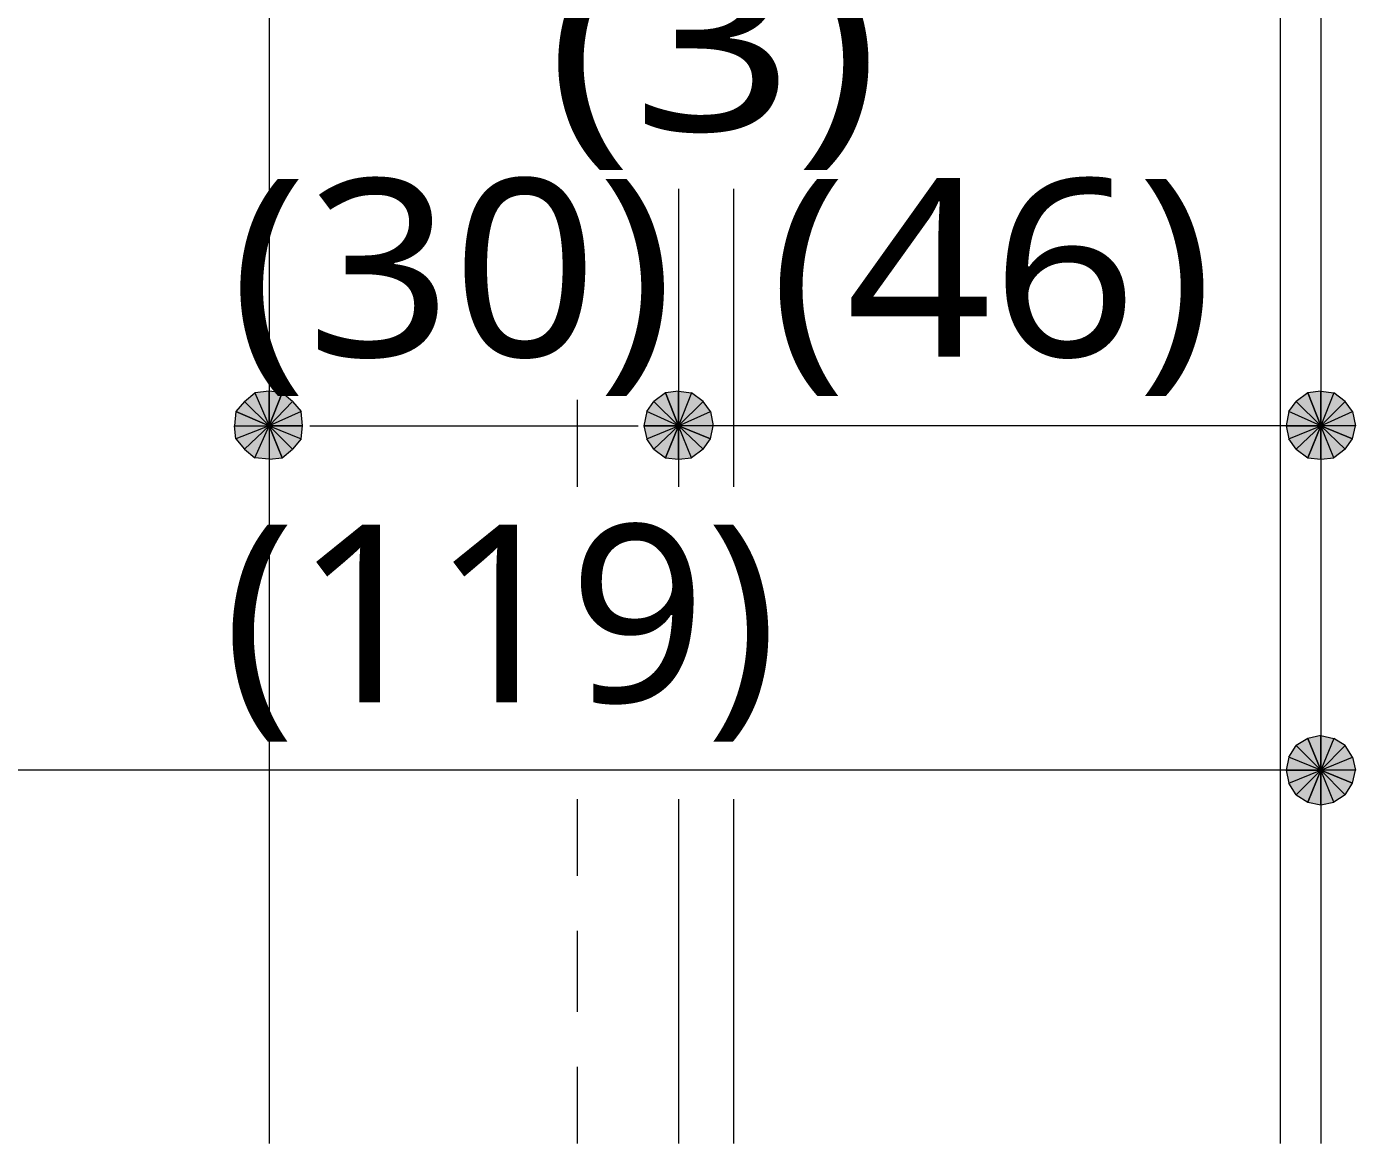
# Model space of a CAD drawing. Header units: millimetres. Extents: x 0 to 420, y 0 to 297.
# Drawn here: x 320.21 to 339.66, y 222.74 to 239.08 of the extents above; entities that cross this region are included whole.
import ezdxf
from ezdxf.enums import TextEntityAlignment as Align

# ---------------------------------------------------------------- set-up
doc = ezdxf.new("R2010")
doc.units = ezdxf.units.MM
doc.styles.add('kst32b', font='NotoSansJP-Variable.ttf')

msp = doc.modelspace()

# ---------------------------------------------------------------- hatches: boundary and pattern name
h = msp.add_hatch(color=7)
h.paths.add_polyline_path([(323.765, 233.743), (323.554, 233.722), (323.765, 233.236), (323.765, 233.743)])
h.paths.add_polyline_path([(323.554, 233.722), (323.765, 233.236), (323.405, 233.595), (323.554, 233.722)])
h.paths.add_polyline_path([(323.765, 233.236), (323.405, 233.595), (323.279, 233.447), (323.765, 233.236)])
for points in [[(323.956, 233.722), (323.765, 233.743), (323.765, 233.236), (323.956, 233.722)], [(329.565, 232.77), (329.755, 232.749), (329.755, 233.236), (329.565, 232.77)], [(338.963, 232.77), (339.154, 232.749), (339.154, 233.236), (338.963, 232.77)], [(338.963, 227.732), (339.154, 227.69), (339.154, 228.198), (338.963, 227.732)]]:
    msp.add_hatch(color=7).paths.add_polyline_path(points)
h = msp.add_hatch(color=7)
h.paths.add_polyline_path([(324.252, 233.236), (324.231, 233.447), (323.765, 233.236), (324.252, 233.236)])
h.paths.add_polyline_path([(324.231, 233.447), (323.765, 233.236), (324.104, 233.595), (324.231, 233.447)])
h.paths.add_polyline_path([(323.765, 233.236), (324.104, 233.595), (323.956, 233.722), (323.765, 233.236)])
h = msp.add_hatch(color=7)
h.paths.add_polyline_path([(329.565, 233.722), (329.396, 233.595), (329.755, 233.236), (329.565, 233.722)])
h.paths.add_polyline_path([(329.396, 233.595), (329.755, 233.236), (329.29, 233.447), (329.396, 233.595)])
h.paths.add_polyline_path([(329.755, 233.236), (329.29, 233.447), (329.248, 233.236), (329.755, 233.236)])
h = msp.add_hatch(color=7)
h.paths.add_polyline_path([(330.115, 233.595), (329.946, 233.722), (329.755, 233.236), (330.115, 233.595)])
h.paths.add_polyline_path([(329.946, 233.722), (329.755, 233.236), (329.755, 233.743), (329.946, 233.722)])
h.paths.add_polyline_path([(329.755, 233.236), (329.755, 233.743), (329.565, 233.722), (329.755, 233.236)])
h = msp.add_hatch(color=7)
h.paths.add_polyline_path([(330.221, 233.045), (330.263, 233.236), (329.755, 233.236), (330.221, 233.045)])
h.paths.add_polyline_path([(330.263, 233.236), (329.755, 233.236), (330.221, 233.447), (330.263, 233.236)])
h.paths.add_polyline_path([(329.755, 233.236), (330.221, 233.447), (330.115, 233.595), (329.755, 233.236)])
h = msp.add_hatch(color=7)
h.paths.add_polyline_path([(338.963, 233.722), (338.794, 233.595), (339.154, 233.236), (338.963, 233.722)])
h.paths.add_polyline_path([(338.794, 233.595), (339.154, 233.236), (338.688, 233.447), (338.794, 233.595)])
h.paths.add_polyline_path([(339.154, 233.236), (338.688, 233.447), (338.646, 233.236), (339.154, 233.236)])
h = msp.add_hatch(color=7)
h.paths.add_polyline_path([(339.513, 233.595), (339.344, 233.722), (339.154, 233.236), (339.513, 233.595)])
h.paths.add_polyline_path([(339.344, 233.722), (339.154, 233.236), (339.154, 233.743), (339.344, 233.722)])
h.paths.add_polyline_path([(339.154, 233.236), (339.154, 233.743), (338.963, 233.722), (339.154, 233.236)])
h = msp.add_hatch(color=7)
h.paths.add_polyline_path([(339.619, 233.045), (339.662, 233.236), (339.154, 233.236), (339.619, 233.045)])
h.paths.add_polyline_path([(339.662, 233.236), (339.154, 233.236), (339.619, 233.447), (339.662, 233.236)])
h.paths.add_polyline_path([(339.154, 233.236), (339.619, 233.447), (339.513, 233.595), (339.154, 233.236)])
h = msp.add_hatch(color=7)
h.paths.add_polyline_path([(323.279, 233.447), (323.257, 233.236), (323.765, 233.236), (323.279, 233.447)])
h.paths.add_polyline_path([(323.257, 233.236), (323.765, 233.236), (323.279, 233.045), (323.257, 233.236)])
h.paths.add_polyline_path([(323.765, 233.236), (323.279, 233.045), (323.405, 232.897), (323.765, 233.236)])
h = msp.add_hatch(color=7)
h.paths.add_polyline_path([(323.405, 232.897), (323.554, 232.77), (323.765, 233.236), (323.405, 232.897)])
h.paths.add_polyline_path([(323.554, 232.77), (323.765, 233.236), (323.765, 232.749), (323.554, 232.77)])
h.paths.add_polyline_path([(323.765, 233.236), (323.765, 232.749), (323.956, 232.77), (323.765, 233.236)])
h = msp.add_hatch(color=7)
h.paths.add_polyline_path([(323.956, 232.77), (324.104, 232.897), (323.765, 233.236), (323.956, 232.77)])
h.paths.add_polyline_path([(324.104, 232.897), (323.765, 233.236), (324.231, 233.045), (324.104, 232.897)])
h.paths.add_polyline_path([(323.765, 233.236), (324.231, 233.045), (324.252, 233.236), (323.765, 233.236)])
h = msp.add_hatch(color=7)
h.paths.add_polyline_path([(329.248, 233.236), (329.29, 233.045), (329.755, 233.236), (329.248, 233.236)])
h.paths.add_polyline_path([(329.29, 233.045), (329.755, 233.236), (329.396, 232.897), (329.29, 233.045)])
h.paths.add_polyline_path([(329.755, 233.236), (329.396, 232.897), (329.565, 232.77), (329.755, 233.236)])
h = msp.add_hatch(color=7)
h.paths.add_polyline_path([(329.755, 232.749), (329.946, 232.77), (329.755, 233.236), (329.755, 232.749)])
h.paths.add_polyline_path([(329.946, 232.77), (329.755, 233.236), (330.115, 232.897), (329.946, 232.77)])
h.paths.add_polyline_path([(329.755, 233.236), (330.115, 232.897), (330.221, 233.045), (329.755, 233.236)])
h = msp.add_hatch(color=7)
h.paths.add_polyline_path([(338.646, 233.236), (338.688, 233.045), (339.154, 233.236), (338.646, 233.236)])
h.paths.add_polyline_path([(338.688, 233.045), (339.154, 233.236), (338.794, 232.897), (338.688, 233.045)])
h.paths.add_polyline_path([(339.154, 233.236), (338.794, 232.897), (338.963, 232.77), (339.154, 233.236)])
h = msp.add_hatch(color=7)
h.paths.add_polyline_path([(339.154, 232.749), (339.344, 232.77), (339.154, 233.236), (339.154, 232.749)])
h.paths.add_polyline_path([(339.344, 232.77), (339.154, 233.236), (339.513, 232.897), (339.344, 232.77)])
h.paths.add_polyline_path([(339.154, 233.236), (339.513, 232.897), (339.619, 233.045), (339.154, 233.236)])
h = msp.add_hatch(color=7)
h.paths.add_polyline_path([(339.513, 228.558), (339.344, 228.663), (339.154, 228.198), (339.513, 228.558)])
h.paths.add_polyline_path([(339.344, 228.663), (339.154, 228.198), (339.154, 228.706), (339.344, 228.663)])
h.paths.add_polyline_path([(339.154, 228.198), (339.154, 228.706), (338.963, 228.663), (339.154, 228.198)])
h = msp.add_hatch(color=7)
h.paths.add_polyline_path([(338.963, 228.663), (338.794, 228.558), (339.154, 228.198), (338.963, 228.663)])
h.paths.add_polyline_path([(338.794, 228.558), (339.154, 228.198), (338.688, 228.388), (338.794, 228.558)])
h.paths.add_polyline_path([(339.154, 228.198), (338.688, 228.388), (338.646, 228.198), (339.154, 228.198)])
h = msp.add_hatch(color=7)
h.paths.add_polyline_path([(339.619, 228.007), (339.662, 228.198), (339.154, 228.198), (339.619, 228.007)])
h.paths.add_polyline_path([(339.662, 228.198), (339.154, 228.198), (339.619, 228.388), (339.662, 228.198)])
h.paths.add_polyline_path([(339.154, 228.198), (339.619, 228.388), (339.513, 228.558), (339.154, 228.198)])
h = msp.add_hatch(color=7)
h.paths.add_polyline_path([(338.646, 228.198), (338.688, 228.007), (339.154, 228.198), (338.646, 228.198)])
h.paths.add_polyline_path([(338.688, 228.007), (339.154, 228.198), (338.794, 227.838), (338.688, 228.007)])
h.paths.add_polyline_path([(339.154, 228.198), (338.794, 227.838), (338.963, 227.732), (339.154, 228.198)])
h = msp.add_hatch(color=7)
h.paths.add_polyline_path([(339.154, 227.69), (339.344, 227.732), (339.154, 228.198), (339.154, 227.69)])
h.paths.add_polyline_path([(339.344, 227.732), (339.154, 228.198), (339.513, 227.838), (339.344, 227.732)])
h.paths.add_polyline_path([(339.154, 228.198), (339.513, 227.838), (339.619, 228.007), (339.154, 228.198)])

# ---------------------------------------------------------------- linework, layer by layer
at = {"lineweight": 13}
for points in [[(339.154, 252.455), (339.154, 222.737)], [(338.561, 251.015), (338.561, 222.737)], [(323.765, 249.449), (323.765, 222.737)], [(328.274, 238.57), (328.274, 237.596)], [(329.755, 236.707), (329.755, 232.346)], [(330.56, 236.707), (330.56, 232.346)], [(328.274, 233.616), (328.274, 232.346)], [(324.358, 233.236), (329.163, 233.236)], [(339.154, 233.236), (329.755, 233.236)], [(339.154, 228.198), (315.15, 228.198)], [(328.274, 227.774), (328.274, 226.653)], [(329.755, 227.774), (329.755, 222.737)], [(330.56, 227.774), (330.56, 222.737)], [(328.274, 225.848), (328.274, 224.663)], [(328.274, 223.859), (328.274, 222.737)]]:
    msp.add_lwpolyline(points, dxfattribs=at)
at = {"lineweight": 0}
for points in [[(323.765, 233.236), (323.405, 233.595), (323.279, 233.447)], [(323.554, 233.722), (323.765, 233.236), (323.405, 233.595)], [(323.765, 233.743), (323.554, 233.722), (323.765, 233.236)], [(323.956, 233.722), (323.765, 233.743), (323.765, 233.236)], [(323.765, 233.236), (324.104, 233.595), (323.956, 233.722)], [(324.231, 233.447), (323.765, 233.236), (324.104, 233.595)], [(329.396, 233.595), (329.755, 233.236), (329.29, 233.447)], [(329.565, 233.722), (329.396, 233.595), (329.755, 233.236)], [(329.755, 233.236), (329.755, 233.743), (329.565, 233.722)], [(329.946, 233.722), (329.755, 233.236), (329.755, 233.743)], [(330.115, 233.595), (329.946, 233.722), (329.755, 233.236)], [(329.755, 233.236), (330.221, 233.447), (330.115, 233.595)], [(338.794, 233.595), (339.154, 233.236), (338.688, 233.447)], [(338.963, 233.722), (338.794, 233.595), (339.154, 233.236)], [(339.154, 233.236), (339.154, 233.743), (338.963, 233.722)], [(339.344, 233.722), (339.154, 233.236), (339.154, 233.743)], [(339.513, 233.595), (339.344, 233.722), (339.154, 233.236)], [(339.154, 233.236), (339.619, 233.447), (339.513, 233.595)], [(323.279, 233.447), (323.257, 233.236), (323.765, 233.236)], [(324.252, 233.236), (324.231, 233.447), (323.765, 233.236)], [(329.755, 233.236), (329.29, 233.447), (329.248, 233.236)], [(330.263, 233.236), (329.755, 233.236), (330.221, 233.447)], [(339.154, 233.236), (338.688, 233.447), (338.646, 233.236)], [(339.662, 233.236), (339.154, 233.236), (339.619, 233.447)], [(323.257, 233.236), (323.765, 233.236), (323.279, 233.045)], [(323.765, 233.236), (323.279, 233.045), (323.405, 232.897)], [(323.405, 232.897), (323.554, 232.77), (323.765, 233.236)], [(323.554, 232.77), (323.765, 233.236), (323.765, 232.749)], [(323.765, 233.236), (323.765, 232.749), (323.956, 232.77)], [(323.956, 232.77), (324.104, 232.897), (323.765, 233.236)], [(324.104, 232.897), (323.765, 233.236), (324.231, 233.045)], [(323.765, 233.236), (324.231, 233.045), (324.252, 233.236)], [(329.248, 233.236), (329.29, 233.045), (329.755, 233.236)], [(329.29, 233.045), (329.755, 233.236), (329.396, 232.897)], [(329.755, 233.236), (329.396, 232.897), (329.565, 232.77)], [(329.565, 232.77), (329.755, 232.749), (329.755, 233.236)], [(329.755, 232.749), (329.946, 232.77), (329.755, 233.236)], [(329.946, 232.77), (329.755, 233.236), (330.115, 232.897)], [(329.755, 233.236), (330.115, 232.897), (330.221, 233.045)], [(330.221, 233.045), (330.263, 233.236), (329.755, 233.236)], [(338.646, 233.236), (338.688, 233.045), (339.154, 233.236)], [(338.688, 233.045), (339.154, 233.236), (338.794, 232.897)], [(339.154, 233.236), (338.794, 232.897), (338.963, 232.77)], [(338.963, 232.77), (339.154, 232.749), (339.154, 233.236)], [(339.154, 232.749), (339.344, 232.77), (339.154, 233.236)], [(339.344, 232.77), (339.154, 233.236), (339.513, 232.897)], [(339.154, 233.236), (339.513, 232.897), (339.619, 233.045)], [(339.619, 233.045), (339.662, 233.236), (339.154, 233.236)], [(339.154, 228.198), (339.154, 228.706), (338.963, 228.663)], [(339.344, 228.663), (339.154, 228.198), (339.154, 228.706)], [(338.794, 228.558), (339.154, 228.198), (338.688, 228.388)], [(338.963, 228.663), (338.794, 228.558), (339.154, 228.198)], [(339.513, 228.558), (339.344, 228.663), (339.154, 228.198)], [(339.154, 228.198), (339.619, 228.388), (339.513, 228.558)], [(339.154, 228.198), (338.688, 228.388), (338.646, 228.198)], [(339.662, 228.198), (339.154, 228.198), (339.619, 228.388)], [(338.646, 228.198), (338.688, 228.007), (339.154, 228.198)], [(338.688, 228.007), (339.154, 228.198), (338.794, 227.838)], [(339.154, 228.198), (338.794, 227.838), (338.963, 227.732)], [(338.963, 227.732), (339.154, 227.69), (339.154, 228.198)], [(339.154, 227.69), (339.344, 227.732), (339.154, 228.198)], [(339.344, 227.732), (339.154, 228.198), (339.513, 227.838)], [(339.154, 228.198), (339.513, 227.838), (339.619, 228.007)], [(339.619, 228.007), (339.662, 228.198), (339.154, 228.198)]]:
    msp.add_lwpolyline(points, close=True, dxfattribs=at)

# ---------------------------------------------------------------- texts
at = {"style": 'kst32b'}
for s, p, p2 in [('(3)', (327.829, 237.554), (332.702, 237.554)), ('(30)', (323.194, 234.251), (329.691, 234.251)), ('(46)', (331.089, 234.251), (337.586, 234.251)), ('(119)', (323.088, 229.193), (331.21, 229.193))]:
    msp.add_text(s, height=2.5989, dxfattribs=at).set_placement(p, p2, align=Align.FIT)

doc.saveas('drawing.dxf')
